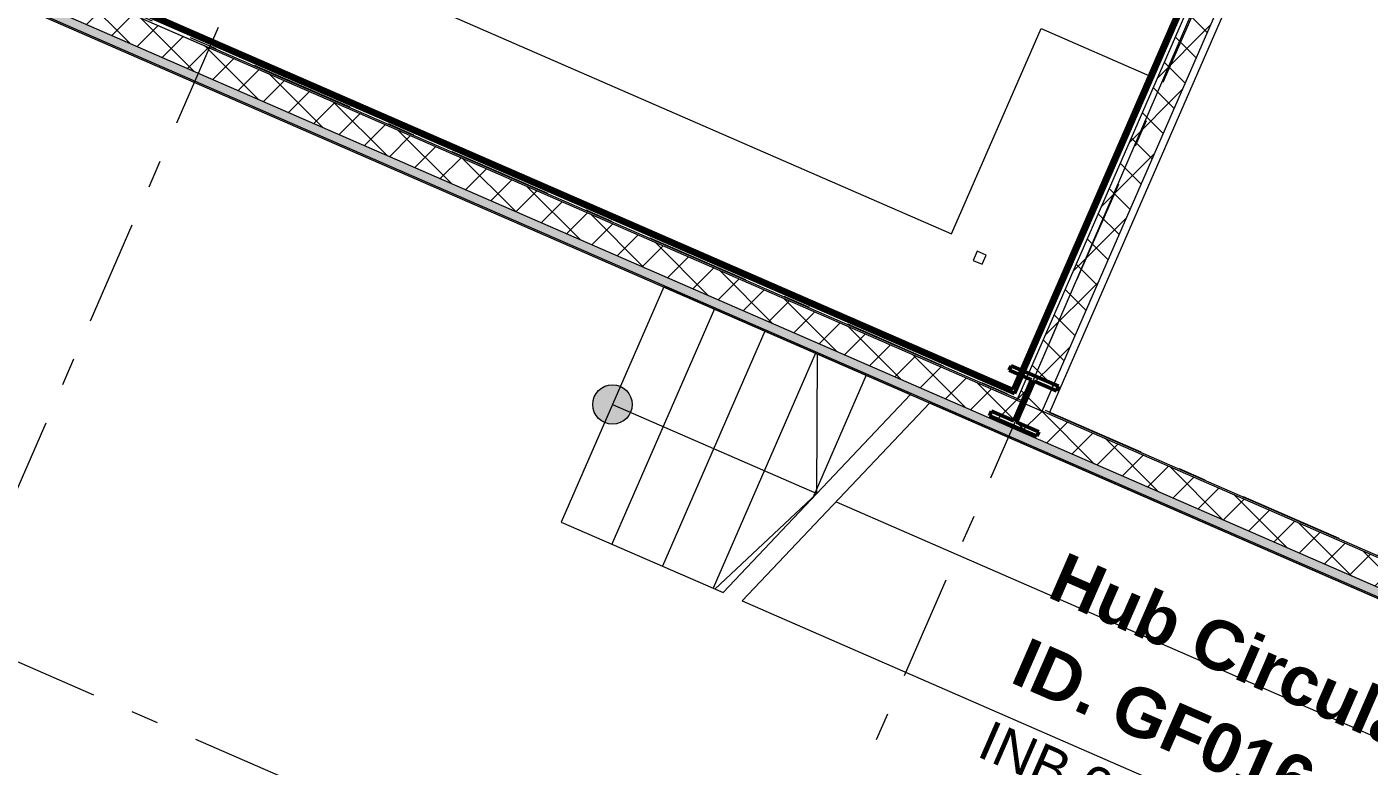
# Model space of a CAD drawing. Header units: millimetres. Extents: x -99530 to 1067232, y -97212 to 137997.
# Drawn here: x 19399 to 26202, y 867 to 4614 of the extents above; entities that cross this region are included whole.
import ezdxf
from ezdxf.enums import TextEntityAlignment as Align

# ---------------------------------------------------------------- set-up
doc = ezdxf.new("R2010")
doc.units = ezdxf.units.MM
doc.header["$MEASUREMENT"] = 0
doc.linetypes.add('Double Dashed', pattern=[1093.611073, 529.166651, -211.666656, 141.111112, -211.666656])
for name, color, linetype in [('A-05-M_Gross_Int_Circulation', 7, 'Continuous'), ('A-15-M_Column_Int', 7, 'Continuous'), ('A-15-MG_Structural_Grid', 7, 'Continuous'), ('A-25-M_Wall_Ext', 7, 'Continuous'), ('A-25-M_Wall_Int', 7, 'Continuous'), ('New_A-05-M_Gross_Int_Siemens', 7, 'Continuous'), ('New_A-25-M_Wall_Int', 7, 'Continuous')]:
    doc.layers.add(name, color=color, linetype=linetype)
for name, color, linetype, lineweight, true_color in [('A-05-M_Gross_Int_Circulation_Pen_No__74', 7, 'Continuous', 20, 0x606060), ('A-15-M_Column_Int_Pen_No__28', 7, 'Continuous', 50, 0x2a2a2a), ('A-15-MG_Structural_Grid_Pen_No__163', 7, 'Continuous', 0, 0x750077), ('A-25-M_Wall_Int_Pen_No__107', 7, 'Continuous', 15, 0xa6a6a6), ('New_A-05-M_Gross_Int_Siemens_Pen_No__74', 7, 'Continuous', 20, 0x606060), ('New_A-25-M_Wall_Int_Pen_No__107', 7, 'Continuous', 15, 0xa6a6a6), ('New_A-25-M_Wall_Int_Pen_No__27', 7, 'Continuous', 50, 0x2a2a2a)]:
    doc.layers.add(name, color=color, linetype=linetype, lineweight=lineweight, true_color=true_color)
for name, color, linetype, lineweight in [('A-25-M_Wall_Ext_Pen_No__89', 8, 'Continuous', 20), ('A-25-M_Wall_Int_Pen_No__1', 7, 'Continuous', 13), ('A-25-M_Wall_Int_Pen_No__87', 8, 'Continuous', 20), ('A-30-M_Stair_Pen_No__1', 7, 'Continuous', 13), ('A-30-M_Stair_Pen_No__2', 8, 'Continuous', 15), ('ArchiCAD Zone Stamps_Pen_No__6', 7, 'Continuous', 35), ('New_A-25-M_Wall_Int_Pen_No__1', 7, 'Continuous', 13), ('New_ArchiCAD Zone Stamps_Pen_No__6', 7, 'Continuous', 35)]:
    doc.layers.add(name, color=color, linetype=linetype, lineweight=lineweight)
doc.styles.add('GENERATED_STYLE_1', font='')
doc.styles.add('GENERATED_STYLE_3', font='')
doc.styles.add('GENERATED_STYLE_4', font='')
doc.styles.get('GENERATED_STYLE_1').set_extended_font_data('Arial', bold=True)
doc.styles.get('GENERATED_STYLE_3').set_extended_font_data('Arial')
doc.styles.get('GENERATED_STYLE_4').set_extended_font_data('Swis721 BT')
pattern_1 = [(45, (0, 0), (-91.9239, 91.9239), []), (135, (0, 0), (91.9239, 91.9239), [])]
pattern_2 = [(103.994, (0, 0), (-1137.956, 451.32), [0, -965.2, 0, -1079.5, 0, -1031.875]), (73.994, (0, 0), (-1195.13, 1745.31), [0, -520.7, 0, -869.95, 0, -333.375]), (33.994, (-311.5, -716.2), (785.414, 1814.82), [0, -317.5, 0, -1143, 0, -1492.25]), (23.994, (-311.5, -716.2), (250.28, 1972.77), [0, -158.75, 0, -749.3, 0, -857.25])]

# ---------------------------------------------------------------- blocks, each defined once
blk = doc.blocks.new('M&E Store_INB 0207_8_1', base_point=(27299, 3664.8))
at = {"layer": 'New_A-05-M_Gross_Int_Siemens_Pen_No__74', "linetype": 'Continuous'}
for p, q in [((26202.9, 6377.4), (24581.7, 2659.5)), ((30167.3, 4648.7), (26202.9, 6377.4)), ((28546.1, 930.8), (30167.3, 4648.7)), ((24581.7, 2659.5), (28546.1, 930.8))]:
    blk.add_line(p, q, dxfattribs=at)
at = {"layer": 'New_ArchiCAD Zone Stamps_Pen_No__6'}
for tag, height, style, p in [('ROOM_NAME', 250, 'GENERATED_STYLE_1', (26963.8, 5007.4)), ('zoneNameLine2', 250, 'GENERATED_STYLE_1', (26775.3, 4575.3)), ('ROOM_NUMBER', 200, 'GENERATED_STYLE_3', (26586.9, 4154.6)), ('measuredAreaCode', 200, 'GENERATED_STYLE_3', (26429.9, 3794.5)), ('DUMMY_649', 200, 'GENERATED_STYLE_3', (26737.3, 3660.4)), ('DUMMY_650', 200, 'GENERATED_STYLE_3', (27226.6, 3447.1)), ('DUMMY_651', 133.3, 'GENERATED_STYLE_3', (27505.9, 3340.5))]:
    blk.add_attdef(tag, text='', height=height, rotation=336.44041, dxfattribs=dict(at, style=style)).set_placement(p, align=Align.TOP_LEFT)
blk = doc.blocks.new('Siemens Lounge_INB 0201_9_1', base_point=(22025, 10315.2))
at = {"layer": 'New_A-05-M_Gross_Int_Siemens_Pen_No__74', "linetype": 'Continuous'}
for p, q in [((24453.4, 2715.5), (28930, 13080.2)), ((19077.7, 5051.4), (20324.4, 4507.8)), ((20324.4, 4507.8), (20327.3, 4514.6)), ((20327.3, 4514.6), (24453.4, 2715.5))]:
    blk.add_line(p, q, dxfattribs=at)
at = {"layer": 'New_ArchiCAD Zone Stamps_Pen_No__6'}
for tag, height, style, p in [('ROOM_NAME', 250, 'GENERATED_STYLE_1', (21227, 11859.6)), ('zoneNameLine2', 250, 'GENERATED_STYLE_1', (21038.6, 11427.5)), ('ROOM_NUMBER', 200, 'GENERATED_STYLE_3', (20850.1, 11006.8)), ('measuredAreaCode', 200, 'GENERATED_STYLE_3', (20693.1, 10646.7)), ('DUMMY_649', 200, 'GENERATED_STYLE_3', (21000.5, 10512.7)), ('DUMMY_650', 200, 'GENERATED_STYLE_3', (21629.7, 10238.3)), ('DUMMY_651', 133.3, 'GENERATED_STYLE_3', (21909, 10131.8))]:
    blk.add_attdef(tag, text='', height=height, rotation=336.44041, dxfattribs=dict(at, style=style)).set_placement(p, align=Align.TOP_LEFT)
blk = doc.blocks.new('Hub Circulation -Ground_INB 0250_10_1', base_point=(26036.8, 161.4))
at = {"layer": 'A-05-M_Gross_Int_Circulation_Pen_No__74', "linetype": 'Continuous'}
blk.add_line((49129, -8259.7), (14402, 6891.1), dxfattribs=at)
at = {"layer": 'ArchiCAD Zone Stamps_Pen_No__6'}
for tag, height, style, p in [('ROOM_NAME', 250, 'GENERATED_STYLE_1', (24663, 1956.9)), ('zoneNameLine2', 250, 'GENERATED_STYLE_1', (24474.6, 1524.8)), ('ROOM_NUMBER', 200, 'GENERATED_STYLE_3', (24286.1, 1104.1)), ('measuredAreaCode', 200, 'GENERATED_STYLE_3', (24129.1, 743.9)), ('DUMMY_649', 200, 'GENERATED_STYLE_3', (24436.5, 609.9)), ('DUMMY_650', 200, 'GENERATED_STYLE_3', (25065.7, 335.5)), ('DUMMY_651', 133.3, 'GENERATED_STYLE_3', (25345, 229))]:
    blk.add_attdef(tag, text='', height=height, rotation=336.44041, dxfattribs=dict(at, style=style)).set_placement(p, align=Align.TOP_LEFT)
blk = doc.blocks.new('Wall_28_1', base_point=(14441.8, 7072.9))
at = {"layer": 'A-25-M_Wall_Int_Pen_No__107', "linetype": 'Continuous'}
h = blk.add_hatch(dxfattribs=at)
h.set_pattern_fill('Concrete_Block_0001', color=256, style=0, pattern_type=2)
h.set_pattern_definition(pattern_1)
h.paths.add_polyline_path([(26912.8, 1635), (14616, 6997), (14431.7, 6924.6), (26856.8, 1506.6)])
h = blk.add_hatch(dxfattribs=at)
h.set_pattern_fill('Plaster_0001', color=256, style=0, pattern_type=2)
h.set_pattern_definition([(156.44035, (0, 0), (69.2307, 158.7675), [0, -100]), (156.44035, (-80.45, -59.4), (69.2307, 158.7675), [0, -100])])
h.paths.add_polyline_path([(26856.8, 1506.6), (14431.7, 6924.6), (14365.9, 6898.8), (26836.8, 1460.8)])
at = {"layer": 'A-25-M_Wall_Int_Pen_No__1', "linetype": 'Continuous'}
blk.add_line((26856.8, 1506.6), (14431.7, 6924.6), dxfattribs=at)
at = {"layer": 'A-25-M_Wall_Int_Pen_No__1', "linetype": 'Continuous', "flags": 128}
for points in [[(24417.3, 2723.1), (14616, 6997)], [(14365.9, 6898.8), (26836.8, 1460.8)], [(26912.8, 1635), (24545.6, 2667.2)]]:
    blk.add_lwpolyline(points, dxfattribs=at)
blk = doc.blocks.new('Existing Hub main')
at = {"layer": 'A-30-M_Stair_Pen_No__2', "linetype": 'Continuous'}
blk.add_hatch(color=256, dxfattribs=at).paths.add_polyline_path([(100, 650, 1), (-100, 650, 1)])
at = {"layer": 'A-30-M_Stair_Pen_No__1', "linetype": 'Continuous'}
for p, q in [((0, 1300), (1365.216, 1300)), ((0, 1300), (0, 0)), ((0, 1300), (0, 0)), ((280, 1300), (280, 0)), ((560, 1300), (560, 0)), ((840, 1300), (840, 0)), ((1130.216, 650), (850.216, 1300)), ((1365.216, 1300), (895.216, 0)), ((1471.55, 1300), (1001.55, 0)), ((1120, 1300), (1120, 621.744)), ((1471.55, 1300), (7640, 1300)), ((0, 650), (1130.216, 650)), ((1130.216, 650), (850.216, 0)), ((1236.55, 650), (7360, 650)), ((0, 0), (895.216, 0)), ((1001.55, 0), (7640, 0))]:
    blk.add_line(p, q, dxfattribs=at)
blk.add_circle((0, 650), 100, dxfattribs=at)
blk = doc.blocks.new('Standard grid marker')
at = {"layer": 'A-15-MG_Structural_Grid_Pen_No__163', "linetype": 'Double Dashed'}
blk.add_line((1000, 0), (29726, 0), dxfattribs=at)
at = {"layer": 'A-15-MG_Structural_Grid_Pen_No__163', "style": 'GENERATED_STYLE_4'}
for tag, p in [('AC_MarkerText_1_0', (-500, 41.2)), ('AC_MarkerText_1_1', (31226, 41.2))]:
    blk.add_attdef(tag, text='', height=350, rotation=90, dxfattribs=at).set_placement(p, align=Align.MIDDLE_CENTER)
blk = doc.blocks.new('Standard grid marker_3')
at = {"layer": 'A-15-MG_Structural_Grid_Pen_No__163', "linetype": 'Double Dashed'}
blk.add_line((1000, 0), (74254.8, 0), dxfattribs=at)
at = {"layer": 'A-15-MG_Structural_Grid_Pen_No__163', "style": 'GENERATED_STYLE_4'}
for tag, p in [('AC_MarkerText_1_0', (-500, 43.4)), ('AC_MarkerText_1_1', (75754.8, 43.4))]:
    blk.add_attdef(tag, text='', height=350, rotation=360, dxfattribs=at).set_placement(p, align=Align.MIDDLE_CENTER)
blk = doc.blocks.new('Slab_44_2', base_point=(19173.6, 5053.4))
at = {"layer": 'A-25-M_Wall_Ext_Pen_No__89', "linetype": 'Continuous', "flags": 128}
blk.add_lwpolyline([(19173.6, 5053.4), (19413.4, 5603.4), (24086.5, 3565.7), (24539.9, 4605.5), (25089.8, 4365.7), (24396.6, 2775.9)], close=True, dxfattribs=at)
blk = doc.blocks.new('Wall_351_2', base_point=(26166.8, 6385))
at = {"layer": 'New_A-25-M_Wall_Int_Pen_No__107', "linetype": 'Continuous'}
h = blk.add_hatch(dxfattribs=at)
h.set_pattern_fill('Concrete_Block_0002', color=256, style=0, pattern_type=2)
h.set_pattern_definition(pattern_1)
h.paths.add_polyline_path([(26094.4, 6569.3), (24417.3, 2723.1), (24545.6, 2667.2), (26166.8, 6385)])
at = {"layer": 'New_A-25-M_Wall_Int_Pen_No__1', "linetype": 'Continuous', "flags": 128}
for points in [[(26094.4, 6569.3), (24417.3, 2723.1)], [(24545.6, 2667.2), (26166.8, 6385)], [(24417.3, 2723.1), (24545.6, 2667.2)]]:
    blk.add_lwpolyline(points, dxfattribs=at)
blk = doc.blocks.new('Wall_503_2', base_point=(26071.5, 6579.3))
at = {"layer": 'New_A-25-M_Wall_Int_Pen_No__107', "linetype": 'Continuous'}
h = blk.add_hatch(dxfattribs=at)
h.set_pattern_fill('613_01__ad_AR_SAND_0002', color=256, style=0, pattern_type=2)
h.set_pattern_definition(pattern_2)
h.paths.add_polyline_path([(26057.7, 6585.3), (24396.6, 2775.8), (24404.3, 2756), (26071.5, 6579.3)])
at = {"layer": 'New_A-25-M_Wall_Int_Pen_No__27', "linetype": 'Continuous', "flags": 128}
for points in [[(26057.7, 6585.3), (24396.6, 2775.8)], [(24404.3, 2756), (26071.5, 6579.3)], [(26071.5, 6579.3), (26057.7, 6585.3)]]:
    blk.add_lwpolyline(points, dxfattribs=at)
blk = doc.blocks.new('Wall_504_2', base_point=(24215, 3476.8))
at = {"layer": 'A-25-M_Wall_Int_Pen_No__87', "linetype": 'Continuous', "flags": 128}
for points in [[(24215, 3476.8), (24195, 3431)], [(24260.8, 3456.8), (24215, 3476.8)], [(24195, 3431), (24240.8, 3411)], [(24240.8, 3411), (24260.8, 3456.8)]]:
    blk.add_lwpolyline(points, dxfattribs=at)
blk = doc.blocks.new('Wall_508_2', base_point=(14965.7, 6872.1))
at = {"layer": 'New_A-25-M_Wall_Int_Pen_No__107', "linetype": 'Continuous'}
h = blk.add_hatch(dxfattribs=at)
h.set_pattern_fill('613_01__ad_AR_SAND_0002', color=256, style=0, pattern_type=2)
h.set_pattern_definition(pattern_2)
h.paths.add_polyline_path([(14965.7, 6872.1), (24404.3, 2756), (24396.6, 2775.8), (14985.5, 6879.8)])
at = {"layer": 'New_A-25-M_Wall_Int_Pen_No__27', "linetype": 'Continuous', "flags": 128}
for points in [[(14965.7, 6872.1), (24404.3, 2756)], [(24396.6, 2775.8), (14985.5, 6879.8)]]:
    blk.add_lwpolyline(points, dxfattribs=at)
blk = doc.blocks.new('Universal Columns Column 19_2')
at = {"layer": 'A-15-M_Column_Int', "linetype": 'Continuous', "lineweight": 0, "true_color": 0xffffff}
h = blk.add_hatch(dxfattribs=at)
h.set_pattern_fill('613_01__a5_STUCCO_0001', style=0, pattern_type=2)
h.set_pattern_definition([(286.3, (0, 0), (-3213820, 11866500), [3000, -14992680]), (309.93, (992000, -2522800), (-1760680, 765780), [4670, -4288600]), (111.49, (-168200, -712500), (765800, 1760700), [7100, -2708200]), (111.49, (-238700, -1062700), (765800, 1760700), [7100, -2708200]), (111.49, (-566500, -1578300), (765800, 1760700), [7100, -2708200]), (111.49, (-655700, -1708100), (765800, 1760700), [7100, -2708200]), (111.494, (-465300, -1834400), (765800, 1760700), [7100, -2708200]), (111.494, (-104200, -1931700), (765800, 1760700), [7100, -2708200]), (111.494, (257800, -2002000), (765800, 1760700), [7100, -2708200]), (183.06, (-194600, -886000), (2526450, 994900), [11200, -4282100]), (183.06, (-349700, -1079650), (2526450, 994900), [11200, -4282100]), (183.06, (116350, -2076500), (2526450, 994900), [11200, -4282100]), (111.49, (-350400, -1231700), (765800, 1760700), [7100, -2708200]), (111.49, (-502900, -1720200), (765800, 1760700), [7100, -2708200]), (111.494, (-274000, -1895900), (765800, 1760700), [7100, -2708200]), (111.494, (322000, -2155100), (765800, 1760700), [7100, -2708200]), (48.06, (-367140, -1412600), (765780, 1760680), [10500, -6061050]), (48.06, (-236400, -1671930), (765780, 1760680), [10520, -6061050]), (48.06, (-93300, -549600), (765800, 1760700), [10500, -6061050]), (48.06, (189050, -378800), (765800, 1760700), [10500, -6061050]), (48.06, (50600, -207200), (765800, 1760700), [10500, -6061050]), (48.06, (563700, -450600), (765800, 1760700), [10500, -6061050]), (48.06, (904800, -517960), (765780, 1760680), [10500, -6061050]), (48.06, (1265960, -877540), (765780, 1760680), [10500, -6061050]), (48.06, (1482600, -916100), (765780, 1760680), [10520, -6061050]), (48.06, (1273060, -1199550), (765780, 1760680), [10520, -6061050]), (48.06, (1211900, -1491860), (765780, 1760680), [10520, -6061050]), (48.06, (943500, -1689000), (765780, 1760680), [10520, -6061050]), (48.06, (1016600, -1999200), (765780, 1760680), [10520, -6061050]), (48.06, (801000, -2133260), (765780, 1760680), [10520, -6061050]), (48.06, (807600, -2293060), (765780, 1760680), [10520, -6061050]), (48.06, (630500, -2291960), (765780, 1760680), [10520, -6061050]), (48.06, (151700, -1607900), (765780, 1760680), [10520, -6061050]), (48.06, (70000, -1177460), (765780, 1760680), [10500, -6061050]), (48.06, (631750, -935800), (765780, 1760680), [10500, -6061050]), (48.06, (986700, -1181300), (765780, 1760680), [10500, -6061050]), (48.06, (850600, -1436000), (765780, 1760680), [10520, -6061050]), (48.06, (409300, -1365550), (765780, 1760680), [10500, -6061050]), (48.06, (488700, -1638000), (765780, 1760680), [10520, -6061050]), (48.06, (565600, -1787900), (765780, 1760680), [10520, -6061050]), (48.06, (297900, -886800), (765780, 1760680), [10500, -6061050]), (48.06, (277700, -629950), (765800, 1760700), [10500, -6061050]), (111.494, (551400, -2107800), (765800, 1760700), [7100, -2708200]), (111.494, (998900, -2140500), (765800, 1760700), [7100, -2708200]), (111.49, (707000, -1598400), (765800, 1760700), [7100, -2708200]), (111.494, (1193500, -1658100), (765800, 1760700), [7100, -2708200]), (111.49, (691100, -1191600), (765800, 1760700), [7100, -2708200]), (111.49, (1263300, -1334100), (765800, 1760700), [7100, -2708200]), (111.49, (979600, -866500), (765800, 1760700), [7100, -2708200]), (111.49, (1307600, -730700), (765800, 1760700), [7100, -2708200]), (111.49, (640400, -526600), (765800, 1760700), [7100, -2708200]), (111.49, (694500, -717200), (765800, 1760700), [7100, -2708200]), (111.49, (314700, -283700), (765800, 1760700), [7100, -2708200]), (111.49, (167600, -528500), (765800, 1760700), [7100, -2708200]), (111.49, (12400, -430600), (765800, 1760700), [7100, -2708200]), (111.49, (67100, -748000), (765800, 1760700), [7100, -2708200]), (111.49, (344000, -1091200), (765800, 1760700), [7100, -2708200]), (111.49, (29600, -939300), (765800, 1760700), [7100, -2708200]), (111.49, (438400, -757700), (765800, 1760700), [7100, -2708200]), (111.49, (-42600, -1373600), (765800, 1760700), [7100, -2708200]), (169.023, (65740, -1702860), (-7808487, 1302433), [10530, -17691000]), (169.023, (1133700, -1883880), (-7808487, 1302433), [10530, -17691000]), (169.023, (1445740, -1224800), (-7808487, 1302433), [10530, -17691000]), (169.023, (1047320, -1405880), (-7808487, 1302433), [10530, -17691000]), (169.023, (180300, -1357830), (-7808487, 1302433), [10530, -17691000]), (169.023, (-432670, -1577200), (-7808487, 1302433), [10530, -17691000]), (169.023, (223600, -966600), (-7808487, 1302433), [10530, -17691000]), (169.023, (1136430, -1014340), (-7808487, 1302433), [10530, -17691000]), (169.023, (1524220, -1021000), (-7808487, 1302433), [10530, -17691000]), (169.023, (1135220, -608810), (-7808487, 1302433), [10530, -17691000]), (169.023, (893470, -721350), (-7808487, 1302433), [10530, -17691000]), (169.023, (840820, -1017380), (-7808487, 1302433), [10530, -17691000]), (169.023, (46180, -1841170), (-7808487, 1302433), [10530, -17691000]), (169.023, (407640, -1861700), (-7808487, 1302433), [10530, -17691000]), (169.023, (845750, -1951000), (-7808487, 1302433), [10530, -17691000]), (48.06, (1350950, -1429200), (765780, 1760680), [10520, -6061050]), (48.06, (1140700, -2005970), (765780, 1760680), [10520, -6061050]), (48.06, (978100, -2309850), (765780, 1760680), [10520, -6061050]), (48.06, (198750, -158600), (765800, 1760700), [10500, -6061050]), (48.06, (458460, -261400), (765800, 1760700), [10500, -6061050]), (48.06, (772750, -448730), (765780, 1760680), [10500, -6061050]), (48.06, (1481360, -686060), (765780, 1760680), [10520, -6061050]), (48.06, (1667650, -817700), (765780, 1760680), [10520, -6061050]), (48.06, (1651400, -901750), (765780, 1760680), [10520, -6061050])])
h.paths.add_polyline_path([(-130.65, -138.15), (130.65, -138.15), (130.65, -112.85), (7.65, -112.85), (7.65, 112.85), (130.65, 112.85), (130.65, 138.15), (-130.65, 138.15), (-130.65, 112.85), (-7.65, 112.85), (-7.65, -112.85), (-130.65, -112.85)])
at = {"layer": 'A-15-M_Column_Int_Pen_No__28', "linetype": 'Continuous'}
for p, q in [((130.65, 138.15), (-130.65, 138.15)), ((-130.65, 138.15), (-130.65, 112.85)), ((130.65, 112.85), (130.65, 138.15)), ((-130.65, 112.85), (-7.65, 112.85)), ((-7.65, 112.85), (-7.65, -112.85)), ((7.65, -112.85), (7.65, 112.85)), ((7.65, 112.85), (130.65, 112.85)), ((-7.65, -112.85), (-130.65, -112.85)), ((-130.65, -112.85), (-130.65, -138.15)), ((130.65, -112.85), (7.65, -112.85)), ((130.65, -138.15), (130.65, -112.85)), ((-130.65, -138.15), (130.65, -138.15))]:
    blk.add_line(p, q, dxfattribs=at)

msp = doc.modelspace()

# ---------------------------------------------------------------- block references
at = {"layer": 'A-05-M_Gross_Int_Circulation', "linetype": 'Continuous'}
ref = msp.add_blockref('Hub Circulation -Ground_INB 0250_10_1', (26036.8, 161.4), dxfattribs=at)
ref.add_attrib('ROOM_NAME', 'Hub Circulation -Ground', dxfattribs={"layer": 'ArchiCAD Zone Stamps_Pen_No__6', "color": 7, "height": 250, "rotation": 336.44041, "style": 'GENERATED_STYLE_1'}).set_placement((24663, 1956.9), align=Align.TOP_LEFT)
ref.add_attrib('ROOM_NUMBER', 'INB 0250', dxfattribs={"layer": 'ArchiCAD Zone Stamps_Pen_No__6', "color": 7, "height": 200, "rotation": 336.44041, "style": 'GENERATED_STYLE_3'}).set_placement((24286.1, 1104.1), align=Align.TOP_LEFT)
ref.add_attrib('zoneNameLine2', 'ID. GF016', dxfattribs={"layer": 'ArchiCAD Zone Stamps_Pen_No__6', "color": 7, "height": 250, "rotation": 336.44041, "style": 'GENERATED_STYLE_1'}).set_placement((24474.6, 1524.8), align=Align.TOP_LEFT)
at = {"layer": 'A-15-M_Column_Int', "linetype": 'Continuous', "zscale": 1000, "rotation": 336.440414821721}
msp.add_blockref('Universal Columns Column 19_2', (24453.1, 2718.1), dxfattribs=at)
at = {"layer": 'A-15-MG_Structural_Grid', "color": 8, "linetype": 'Continuous', "lineweight": 15, "zscale": 1000}
for name, p, rotation in [('Standard grid marker', (26014.6, 17557.1), 246.440411583993), ('Standard grid marker', (30139.5, 15758.5), 246.440411583993), ('Standard grid marker_3', (3595.3, 11813.5), 336.440411583993), ('Standard grid marker_3', (2296.2, 8834.4), 336.440411583993)]:
    msp.add_blockref(name, p, dxfattribs=dict(at, rotation=rotation))
at = {"layer": 'A-25-M_Wall_Ext', "color": 8, "linetype": 'Continuous', "lineweight": 20}
msp.add_blockref('Slab_44_2', (19173.6, 5053.4), dxfattribs=at)
at = {"layer": 'A-25-M_Wall_Int', "color": 250, "lineweight": 50, "true_color": 0x2a2a2a}
for name, p in [('Wall_28_1', (14441.8, 7072.9)), ('Wall_504_2', (24215, 3476.8))]:
    msp.add_blockref(name, p, dxfattribs=at)
at = {"layer": 'A-30-M_Stair_Pen_No__1', "linetype": 'Continuous', "zscale": 1000, "rotation": 336.4404115839932}
msp.add_blockref('Existing Hub main', (22107.5, 2104.8), dxfattribs=at)
at = {"layer": 'New_A-05-M_Gross_Int_Siemens', "linetype": 'Continuous'}
msp.add_blockref('Siemens Lounge_INB 0201_9_1', (22025, 10315.2), dxfattribs=at)
ref = msp.add_blockref('M&E Store_INB 0207_8_1', (27299, 3664.8), dxfattribs=at)
ref.add_attrib('ROOM_NAME', 'M&E Store', dxfattribs={"layer": 'New_ArchiCAD Zone Stamps_Pen_No__6', "color": 7, "height": 250, "rotation": 336.44041, "style": 'GENERATED_STYLE_1'}).set_placement((26963.8, 5007.4), align=Align.TOP_LEFT)
ref.add_attrib('ROOM_NUMBER', 'INB 0207', dxfattribs={"layer": 'New_ArchiCAD Zone Stamps_Pen_No__6', "color": 7, "height": 200, "rotation": 336.44041, "style": 'GENERATED_STYLE_3'}).set_placement((26586.9, 4154.6), align=Align.TOP_LEFT)
ref.add_attrib('zoneNameLine2', 'ID. 421', dxfattribs={"layer": 'New_ArchiCAD Zone Stamps_Pen_No__6', "color": 7, "height": 250, "rotation": 336.44041, "style": 'GENERATED_STYLE_1'}).set_placement((26775.3, 4575.3), align=Align.TOP_LEFT)
ref.add_attrib('measuredAreaCode', 'A: ', dxfattribs={"layer": 'New_ArchiCAD Zone Stamps_Pen_No__6', "color": 7, "height": 200, "rotation": 336.44041, "style": 'GENERATED_STYLE_3'}).set_placement((26429.9, 3794.5), align=Align.TOP_LEFT)
ref.add_attrib('DUMMY_649', '17.5', dxfattribs={"layer": 'New_ArchiCAD Zone Stamps_Pen_No__6', "color": 7, "height": 200, "rotation": 336.44041, "style": 'GENERATED_STYLE_3'}).set_placement((26737.3, 3660.4), align=Align.TOP_LEFT)
ref.add_attrib('DUMMY_650', ' m', dxfattribs={"layer": 'New_ArchiCAD Zone Stamps_Pen_No__6', "color": 7, "height": 200, "rotation": 336.44041, "style": 'GENERATED_STYLE_3'}).set_placement((27226.6, 3447.1), align=Align.TOP_LEFT)
ref.add_attrib('DUMMY_651', '2', dxfattribs={"layer": 'New_ArchiCAD Zone Stamps_Pen_No__6', "color": 7, "height": 133.3, "rotation": 336.44041, "style": 'GENERATED_STYLE_3'}).set_placement((27505.9, 3340.5), align=Align.TOP_LEFT)
at = {"layer": 'New_A-25-M_Wall_Int', "color": 250, "lineweight": 50, "true_color": 0x2a2a2a}
for name, p in [('Wall_508_2', (14965.7, 6872.1)), ('Wall_503_2', (26071.5, 6579.3)), ('Wall_351_2', (26166.8, 6385))]:
    msp.add_blockref(name, p, dxfattribs=at)

doc.saveas('drawing.dxf')
